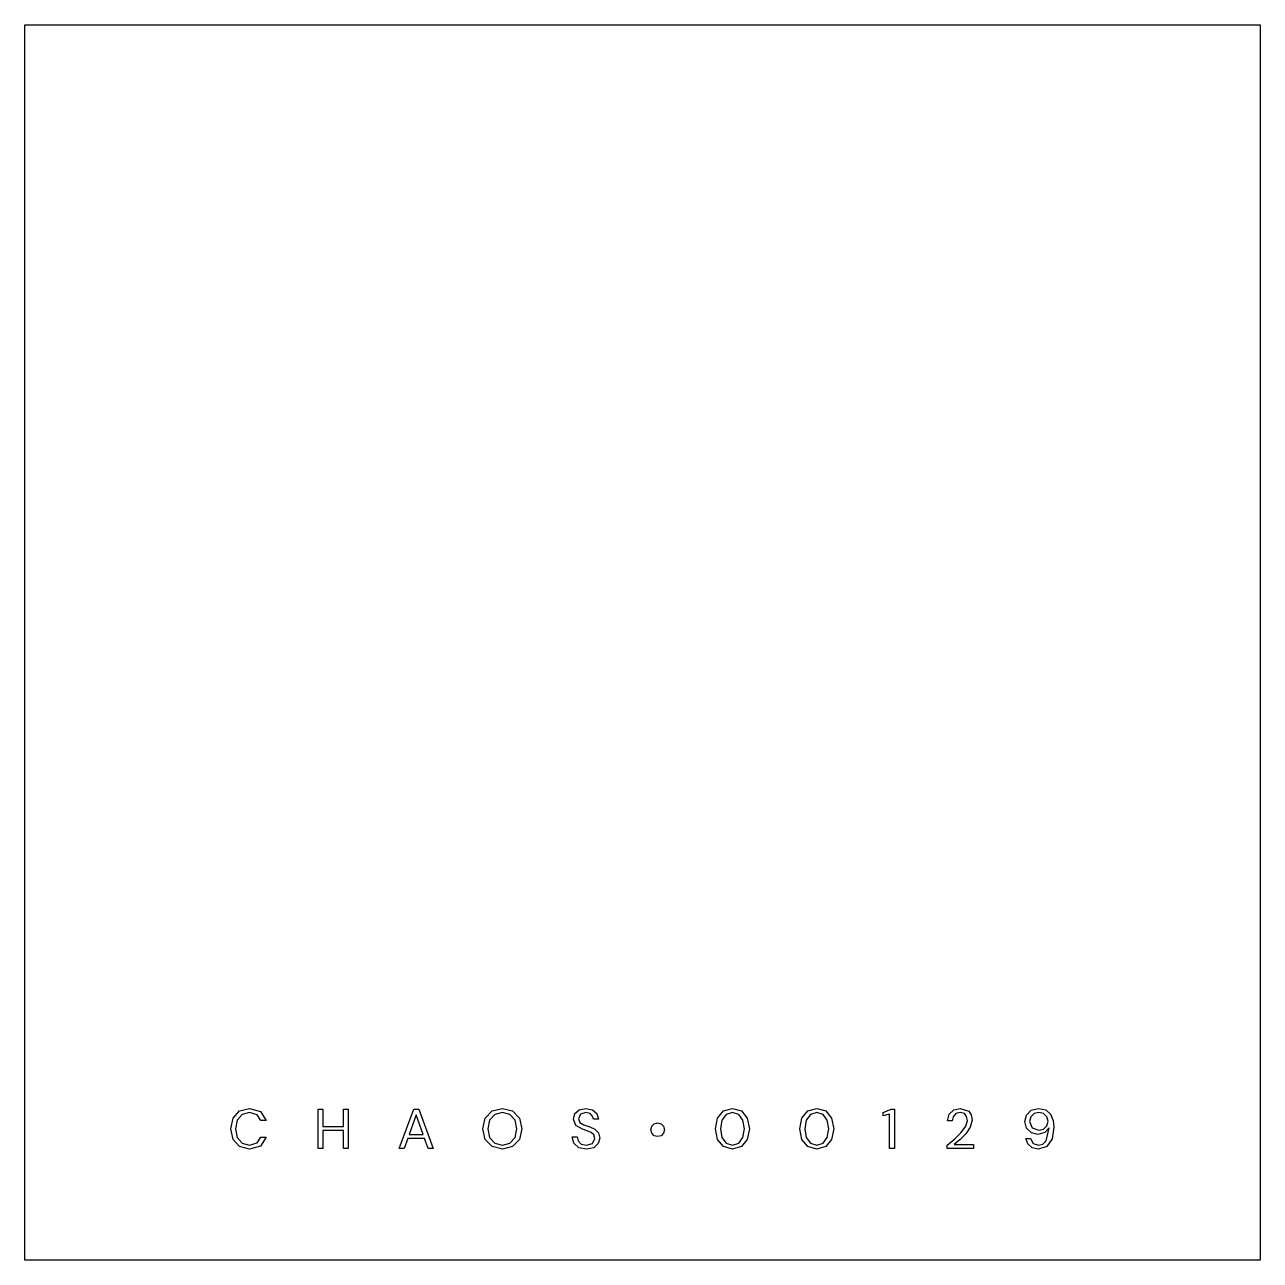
# Model space of a CAD drawing. Extents: x 0 to 92.4, y 0.2 to 92.6.
import ezdxf

# ---------------------------------------------------------------- set-up
doc = ezdxf.new("R2010")
doc.units = 0

msp = doc.modelspace()

# ---------------------------------------------------------------- linework, layer by layer
at = {"layer": 'Layer 1', "color": 7}
for points in [[(0, 92.6042), (92.427836, 92.6042), (92.427836, 0.176364), (0, 0.176364), (0, 92.6042)], [(0, 92.6042), (92.427836, 92.6042), (92.427836, 0.176364), (0, 0.176364), (0, 92.6042)], [(16.82275, 8.483031), (16.073096, 8.675956), (15.582514, 9.210635), (15.411638, 10.009898), (15.582514, 10.809161), (16.073096, 11.349352), (16.82275, 11.542277), (17.649573, 11.299742), (18.057473, 10.621747), (17.66611, 10.621747), (17.390502, 11.06272), (16.82275, 11.228084), (16.271534, 11.079256), (15.90222, 10.660332), (15.77544, 10.009898), (15.90222, 9.353951), (16.271534, 8.94054), (16.82275, 8.797224), (17.390502, 8.957076), (17.66611, 9.392536), (18.057473, 9.392536), (17.649573, 8.720053), (16.82275, 8.483031), (16.82275, 8.483031)], [(21.949793, 8.53264), (21.949793, 11.492668), (22.302571, 11.492668), (22.302571, 10.186287), (23.840463, 10.186287), (23.840463, 11.492668), (24.193241, 11.492668), (24.193241, 8.53264), (23.840463, 8.53264), (23.840463, 9.894143), (22.302571, 9.894143), (22.302571, 8.53264), (21.949793, 8.53264)], [(28.01158, 8.53264), (29.102987, 11.492668), (29.477813, 11.492668), (30.563708, 8.53264), (30.188881, 8.53264), (29.918786, 9.293318), (28.656502, 9.293318), (28.386406, 8.53264), (28.01158, 8.53264)], [(35.729759, 8.483031), (34.963569, 8.675956), (34.450939, 9.210635), (34.269038, 10.009898), (34.450939, 10.809161), (34.963569, 11.349352), (35.729759, 11.542277), (36.490437, 11.349352), (37.003067, 10.809161), (37.184968, 10.009898), (37.003067, 9.210635), (36.490437, 8.675956), (35.729759, 8.483031), (35.729759, 8.483031)], [(35.729759, 8.797224), (36.297511, 8.94054), (36.683362, 9.353951), (36.821166, 10.009898), (36.683362, 10.660332), (36.297511, 11.079256), (35.729759, 11.228084), (35.156495, 11.079256), (34.770644, 10.660332), (34.63284, 10.009898), (34.770644, 9.353951), (35.156495, 8.94054), (35.729759, 8.797224), (35.729759, 8.797224)], [(42.020272, 8.483031), (41.45252, 8.598786), (41.077693, 8.929515), (40.950913, 9.420097), (41.320228, 9.420097), (41.397398, 9.100392), (41.634421, 8.868882), (42.020272, 8.780687), (42.483293, 8.924003), (42.648657, 9.287805), (42.571487, 9.568925), (42.367537, 9.745314), (42.069881, 9.86107), (41.722615, 9.976825), (41.215497, 10.268969), (41.050132, 10.73199), (41.160375, 11.150914), (41.485592, 11.437546), (41.981687, 11.542277), (42.472268, 11.437546), (42.797486, 11.145402), (42.918753, 10.720966), (42.549439, 10.720966), (42.483293, 10.963501), (42.290367, 11.161939), (41.970662, 11.239109), (41.573787, 11.117841), (41.419447, 10.765063), (41.524178, 10.472919), (41.827346, 10.307554), (42.279343, 10.158726), (42.65417, 9.976825), (42.918753, 9.717754), (43.017972, 9.304342), (42.907729, 8.907467), (42.571487, 8.598786), (42.020272, 8.483031), (42.020272, 8.483031)], [(52.944934, 8.483031), (52.266938, 8.675956), (51.825966, 9.210635), (51.677138, 10.009898), (51.825966, 10.809161), (52.266938, 11.349352), (52.944934, 11.542277), (53.617417, 11.349352), (54.052877, 10.809161), (54.207217, 10.009898), (54.052877, 9.210635), (53.617417, 8.675956), (52.944934, 8.483031), (52.944934, 8.483031)], [(52.944934, 8.797224), (53.407955, 8.94054), (53.72766, 9.353951), (53.848927, 10.009898), (53.72766, 10.660332), (53.407955, 11.079256), (52.944934, 11.228084), (52.481912, 11.079256), (52.156695, 10.660332), (52.04094, 10.009898), (52.156695, 9.353951), (52.481912, 8.94054), (52.944934, 8.797224), (52.944934, 8.797224)], [(59.253334, 8.483031), (58.575338, 8.675956), (58.134366, 9.210635), (57.985538, 10.009898), (58.134366, 10.809161), (58.575338, 11.349352), (59.253334, 11.542277), (59.925817, 11.349352), (60.361277, 10.809161), (60.515617, 10.009898), (60.361277, 9.210635), (59.925817, 8.675956), (59.253334, 8.483031), (59.253334, 8.483031)], [(59.253334, 8.797224), (59.716355, 8.94054), (60.03606, 9.353951), (60.157327, 10.009898), (60.03606, 10.660332), (59.716355, 11.079256), (59.253334, 11.228084), (58.790312, 11.079256), (58.465095, 10.660332), (58.34934, 10.009898), (58.465095, 9.353951), (58.790312, 8.94054), (59.253334, 8.797224), (59.253334, 8.797224)], [(64.701837, 8.53264), (64.701837, 11.095793), (64.22228, 10.991062), (64.22228, 11.233597), (64.817592, 11.492668), (65.060127, 11.492668), (65.060127, 8.53264), (64.701837, 8.53264)], [(69.016384, 8.53264), (69.016384, 8.780687), (69.584136, 9.260245), (70.063693, 9.739802), (70.394423, 10.202823), (70.51569, 10.643796), (70.460568, 10.93594), (70.289692, 11.156426), (69.969987, 11.239109), (69.644769, 11.150914), (69.446332, 10.919404), (69.380186, 10.610723), (69.038432, 10.610723), (69.1597, 11.112329), (69.495941, 11.432034), (69.975499, 11.542277), (70.614909, 11.321791), (70.804734, 11.045839), (70.868468, 10.660332), (70.736176, 10.136677), (70.405447, 9.646096), (69.969987, 9.199611), (69.540038, 8.830296), (70.973199, 8.830296), (70.973199, 8.53264), (69.016384, 8.53264)], [(75.838445, 8.483031), (75.358887, 8.593274), (75.044694, 8.885418), (74.901378, 9.293318), (75.232107, 9.293318), (75.436057, 8.918491), (75.843957, 8.791711), (76.150743, 8.87026), (76.400684, 9.105904), (76.643219, 10.087068), (76.318002, 9.739802), (75.788835, 9.596486), (75.309278, 9.712241), (74.950987, 10.048483), (74.813183, 10.550089), (74.934451, 11.024135), (75.287229, 11.398961), (75.832932, 11.542277), (76.373124, 11.42101), (76.725902, 11.095793), (76.924339, 10.643796), (76.984973, 10.131165), (76.847169, 9.271269), (76.455806, 8.692493), (75.838445, 8.483031), (75.838445, 8.483031)], [(75.860493, 9.905167), (76.213271, 9.993361), (76.461318, 10.235896), (76.555025, 10.572138), (76.461318, 10.908379), (76.213271, 11.145402), (75.860493, 11.228084), (75.502203, 11.145402), (75.259668, 10.908379), (75.171474, 10.566626), (75.364399, 10.081556), (75.860493, 9.905167), (75.860493, 9.905167)], [(28.766745, 9.57995), (29.814055, 9.57995), (29.2904, 11.046183), (28.766745, 9.57995)], [(47.340865, 9.431121), (47.087306, 9.497267), (46.899893, 9.684681), (46.833747, 9.93824), (46.899893, 10.197311), (47.087306, 10.384725), (47.340865, 10.45087), (47.599937, 10.384725), (47.781838, 10.197311), (47.847984, 9.93824), (47.781838, 9.684681), (47.599937, 9.497267), (47.340865, 9.431121), (47.340865, 9.431121)]]:
    msp.add_lwpolyline(points, close=True, dxfattribs=at)

doc.saveas('drawing.dxf')
